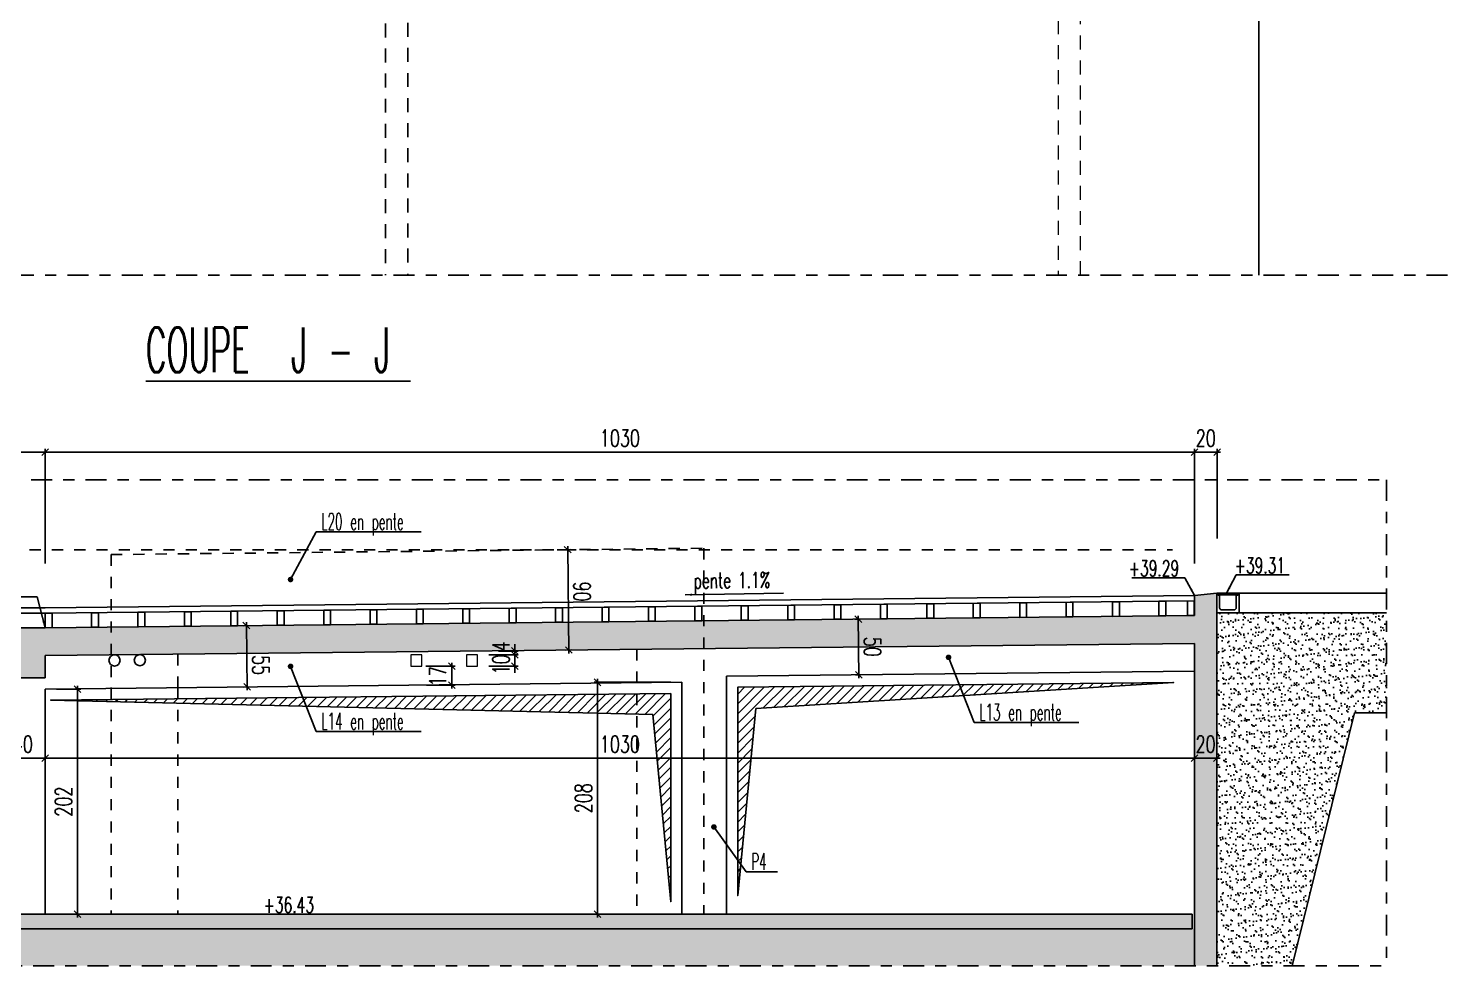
# Model space of a CAD drawing. Extents: x 308 to 787, y -199 to -146.
# Drawn here: x 364.73 to 377.39, y -189.46 to -181.05 of the extents above; entities that cross this region are included whole.
import ezdxf

# ---------------------------------------------------------------- set-up
doc = ezdxf.new("R2010")
doc.units = 0
doc.header["$LTSCALE"] = 0.5
doc.header["$MEASUREMENT"] = 0
for name, pattern in [('AXES2', [1.125, 0.75, -0.125, 0.125, -0.125]), ('CACHE', [0.375, 0.25, -0.125]), ('CONTINU', [0]), ('DISCONTINU', [0.75, 0.5, -0.25]), ('DISCONTINU2', [0.375, 0.25, -0.125])]:
    doc.linetypes.add(name, pattern=pattern)
doc.layers.get('0').update_dxf_attribs({"linetype": 'CONTINUOUS'})
doc.layers.get('DEFPOINTS').update_dxf_attribs({"linetype": 'CONTINUOUS'})
doc.layers.add('00 - RESERVATIONS SPEC Plombier', color=90, linetype='CONTINUOUS', lineweight=20)
for name, color, linetype in [('1_AJSA_Equipement', 233, 'CONTINUOUS'), ('1_AJSA_vue1', 251, 'CONTINUOUS'), ('1_AJSA_vue2', 13, 'CONTINUOUS'), ('_ SERTI RESERVATION', 210, 'CACHE'), ('_ SERTI RESERVATION ENEDIS', 210, 'CONTINU'), ('AXES', 6, 'AXES2'), ('COTATION', 7, 'CONTINUOUS'), ('HABILLAGE', 7, 'CONTINUOUS'), ('MURS', 3, 'CONTINUOUS'), ('POCHAGE', 254, 'CONTINUOUS'), ('RDC', 7, 'DISCONTINU2'), ('REPERE-POUT', 4, 'CONTINUOUS'), ('REPERE-SEM', 4, 'CONTINUOUS')]:
    doc.layers.add(name, color=color, linetype=linetype)
doc.styles.add('ROMANS8', font='romans.shx', dxfattribs={"width": 0.7})
doc.styles.get("Standard").update_dxf_attribs({"font": 'txt.shx'})
doc.dimstyles.new('COT50 cm', dxfattribs={"dimtxt": 0.15, "dimasz": 0.06, "dimexe": 0.03, "dimexo": 0.1, "dimgap": 0.05, "dimtad": 1, "dimdec": 0, "dimlfac": 100, "dimzin": 0, "dimdsep": 46, "dimtxsty": 'ROMANS8', "dimblk1": 'OBLIQUE', "dimblk2": 'OBLIQUE', "dimsah": 1, "dimcen": 0.03, "dimdle": 0.03, "dimclrt": 1, "dimadec": 0, "dimazin": 0, "dimtfac": 1, "dimtdec": 0, "dimtmove": 0, "dimatfit": 3, "dimfxl": 0, "dimtolj": 1, "dimtzin": 0, "dimlwd": -1, "dimlwe": -1, "dimarcsym": 0})

# ---------------------------------------------------------------- blocks, each defined once
blk = doc.blocks.new('_Oblique')
at = {"layer": 'COTATION', "color": 0, "lineweight": -2}
blk.add_line((-0.5, -0.5), (0.5, 0.5), dxfattribs=at)
blk = doc.blocks.new('*D760')
at = {"layer": 'COTATION', "color": 0, "transparency": 16777216}
for p, q in [((358.31, -184.851), (364.91, -184.851)), ((358.34, -185.001), (358.34, -184.821)), ((364.88, -185.851), (364.88, -184.821))]:
    blk.add_line(p, q, dxfattribs=at)
at = {"layer": 'DEFPOINTS', "color": 0, "transparency": 16777216}
for p in [(364.88, -184.851), (358.34, -185.101), (364.88, -186.246)]:
    blk.add_point(p, dxfattribs=at)
at = {"layer": 'COTATION', "color": 0, "transparency": 16777216, "xscale": 0.06, "yscale": 0.06, "zscale": 0.06, "rotation": 180}
blk.add_blockref('_Oblique', (358.34, -184.851), dxfattribs=at)
at = {"layer": 'COTATION', "color": 0, "transparency": 16777216, "xscale": 0.06, "yscale": 0.06, "zscale": 0.06}
blk.add_blockref('_Oblique', (364.88, -184.851), dxfattribs=at)
at = {"layer": 'COTATION', "color": 1, "transparency": 16777216, "insert": (361.61, -184.726), "char_height": 0.15, "attachment_point": 5, "style": 'ROMANS8'}
blk.add_mtext('\\A1;654', dxfattribs=at)
blk = doc.blocks.new('*D761')
at = {"layer": 'COTATION', "color": 0, "transparency": 16777216}
for p, q in [((364.85, -184.851), (375.215, -184.851)), ((364.88, -185.851), (364.88, -184.821)), ((375.185, -185.851), (375.185, -184.821))]:
    blk.add_line(p, q, dxfattribs=at)
at = {"layer": 'DEFPOINTS', "color": 0, "transparency": 16777216}
for p in [(375.185, -184.851), (364.88, -186.246), (375.185, -187.102)]:
    blk.add_point(p, dxfattribs=at)
at = {"layer": 'COTATION', "color": 0, "transparency": 16777216, "xscale": 0.06, "yscale": 0.06, "zscale": 0.06, "rotation": 180}
blk.add_blockref('_Oblique', (364.88, -184.851), dxfattribs=at)
at = {"layer": 'COTATION', "color": 0, "transparency": 16777216, "xscale": 0.06, "yscale": 0.06, "zscale": 0.06}
blk.add_blockref('_Oblique', (375.185, -184.851), dxfattribs=at)
at = {"layer": 'COTATION', "color": 1, "transparency": 16777216, "insert": (370.033, -184.726), "char_height": 0.15, "attachment_point": 5, "style": 'ROMANS8'}
blk.add_mtext('\\A1;1030', dxfattribs=at)
blk = doc.blocks.new('*D762')
at = {"layer": 'COTATION', "color": 0, "transparency": 16777216}
for p, q in [((375.155, -184.851), (375.418, -184.851)), ((375.185, -185.851), (375.185, -184.821)), ((375.388, -185.626), (375.388, -184.821))]:
    blk.add_line(p, q, dxfattribs=at)
at = {"layer": 'DEFPOINTS', "color": 0, "transparency": 16777216}
for p in [(375.388, -184.851), (375.388, -185.726), (375.185, -187.102)]:
    blk.add_point(p, dxfattribs=at)
at = {"layer": 'COTATION', "color": 0, "transparency": 16777216, "xscale": 0.06, "yscale": 0.06, "zscale": 0.06, "rotation": 180}
blk.add_blockref('_Oblique', (375.185, -184.851), dxfattribs=at)
at = {"layer": 'COTATION', "color": 0, "transparency": 16777216, "xscale": 0.06, "yscale": 0.06, "zscale": 0.06}
blk.add_blockref('_Oblique', (375.388, -184.851), dxfattribs=at)
at = {"layer": 'COTATION', "color": 1, "transparency": 16777216, "insert": (375.287, -184.726), "char_height": 0.15, "attachment_point": 5, "style": 'ROMANS8'}
blk.add_mtext('\\A1;20', dxfattribs=at)
blk = doc.blocks.new('*D767')
at = {"layer": 'COTATION', "color": 0, "transparency": 16777216}
for p, q in [((364.48, -187.246), (364.48, -187.626)), ((364.88, -187.259), (364.88, -187.626)), ((364.45, -187.596), (364.91, -187.596))]:
    blk.add_line(p, q, dxfattribs=at)
at = {"layer": 'DEFPOINTS', "color": 0, "transparency": 16777216}
for p in [(364.48, -187.146), (364.88, -187.159), (364.88, -187.596)]:
    blk.add_point(p, dxfattribs=at)
at = {"layer": 'COTATION', "color": 0, "transparency": 16777216, "xscale": 0.06, "yscale": 0.06, "zscale": 0.06, "rotation": 180}
blk.add_blockref('_Oblique', (364.48, -187.596), dxfattribs=at)
at = {"layer": 'COTATION', "color": 0, "transparency": 16777216, "xscale": 0.06, "yscale": 0.06, "zscale": 0.06}
blk.add_blockref('_Oblique', (364.88, -187.596), dxfattribs=at)
at = {"layer": 'COTATION', "color": 1, "transparency": 16777216, "insert": (364.68, -187.471), "char_height": 0.15, "attachment_point": 5, "style": 'ROMANS8'}
blk.add_mtext('\\A1;40', dxfattribs=at)
blk = doc.blocks.new('*D763')
at = {"layer": 'COTATION', "color": 0, "transparency": 16777216}
for p, q in [((364.88, -187.246), (364.88, -187.626)), ((375.185, -187.533), (375.185, -187.626)), ((364.85, -187.596), (375.215, -187.596))]:
    blk.add_line(p, q, dxfattribs=at)
at = {"layer": 'DEFPOINTS', "color": 0, "transparency": 16777216}
for p in [(364.88, -187.146), (375.185, -187.433), (375.185, -187.596)]:
    blk.add_point(p, dxfattribs=at)
at = {"layer": 'COTATION', "color": 0, "transparency": 16777216, "xscale": 0.06, "yscale": 0.06, "zscale": 0.06, "rotation": 180}
blk.add_blockref('_Oblique', (364.88, -187.596), dxfattribs=at)
at = {"layer": 'COTATION', "color": 0, "transparency": 16777216, "xscale": 0.06, "yscale": 0.06, "zscale": 0.06}
blk.add_blockref('_Oblique', (375.185, -187.596), dxfattribs=at)
at = {"layer": 'COTATION', "color": 1, "transparency": 16777216, "insert": (370.033, -187.471), "char_height": 0.15, "attachment_point": 5, "style": 'ROMANS8'}
blk.add_mtext('\\A1;1030', dxfattribs=at)
blk = doc.blocks.new('*D764')
at = {"layer": 'COTATION', "color": 0, "transparency": 16777216}
for p, q in [((375.185, -187.533), (375.185, -187.626)), ((375.385, -187.533), (375.385, -187.626)), ((375.155, -187.596), (375.415, -187.596))]:
    blk.add_line(p, q, dxfattribs=at)
at = {"layer": 'DEFPOINTS', "color": 0, "transparency": 16777216}
for p in [(375.185, -187.433), (375.385, -187.433), (375.385, -187.596)]:
    blk.add_point(p, dxfattribs=at)
at = {"layer": 'COTATION', "color": 0, "transparency": 16777216, "xscale": 0.06, "yscale": 0.06, "zscale": 0.06, "rotation": 180}
blk.add_blockref('_Oblique', (375.185, -187.596), dxfattribs=at)
at = {"layer": 'COTATION', "color": 0, "transparency": 16777216, "xscale": 0.06, "yscale": 0.06, "zscale": 0.06}
blk.add_blockref('_Oblique', (375.385, -187.596), dxfattribs=at)
at = {"layer": 'COTATION', "color": 1, "transparency": 16777216, "insert": (375.285, -187.471), "char_height": 0.15, "attachment_point": 5, "style": 'ROMANS8'}
blk.add_mtext('\\A1;20', dxfattribs=at)
blk = doc.blocks.new('canivox')
h = blk.add_hatch()
h.set_pattern_fill('ANSI31', color=251, scale=0.005, angle=45)
h.set_pattern_definition([(90, (-3346.9268, -1502.030174), (-0.015875, 2e-18), [])])
h.paths.add_polyline_path([(0.184, 0.16), (0.016, 0.16), (0.016, 0.175), (0.184, 0.175)])
at = {"color": 113}
for p, q in [((0.025, 0.156), (0.025, 0.045)), ((0.175, 0.045), (0.175, 0.156)), ((0.045, 0.025), (0.155, 0.025))]:
    blk.add_line(p, q, dxfattribs=at)
for points in [[(0.188, 0.175), (0.2, 0.175), (0.2, 0), (0, 0), (0, 0.175), (0.013, 0.175)], [(0.013, 0.175), (0.013, 0.156), (0.025, 0.156)], [(0.188, 0.175), (0.188, 0.156), (0.175, 0.156)]]:
    blk.add_lwpolyline(points, dxfattribs=at)
at = {"elevation": 0}
blk.add_lwpolyline([(0.184, 0.16), (0.016, 0.16), (0.016, 0.175), (0.184, 0.175)], close=True, dxfattribs=at)
at = {"color": 113}
for centre, start, end in [((0.045, 0.045), 180, 270), ((0.155, 0.045), 270, 0)]:
    blk.add_arc(centre, 0.02, start, end, dxfattribs=at)
blk = doc.blocks.new('A$C78D74200')
at = {"layer": 'RDC'}
for points in [[(4.993, 0.503), (5.054, 0.504), (5.054, 0.634), (4.993, 0.633)], [(5.409, 0.508), (5.47, 0.508), (5.47, 0.639), (5.409, 0.638)], [(5.826, 0.512), (5.887, 0.513), (5.887, 0.643), (5.826, 0.642)], [(6.242, 0.517), (6.303, 0.517), (6.303, 0.647), (6.242, 0.647)], [(6.658, 0.521), (6.719, 0.522), (6.719, 0.652), (6.658, 0.651)], [(7.074, 0.526), (7.135, 0.526), (7.135, 0.656), (7.074, 0.656)], [(7.49, 0.53), (7.551, 0.531), (7.551, 0.661), (7.49, 0.66)], [(7.906, 0.535), (7.967, 0.535), (7.967, 0.665), (7.906, 0.665)], [(8.322, 0.539), (8.383, 0.54), (8.383, 0.67), (8.322, 0.669)], [(8.738, 0.543), (8.799, 0.544), (8.799, 0.674), (8.738, 0.673)], [(9.154, 0.548), (9.215, 0.549), (9.215, 0.679), (9.154, 0.678)], [(9.571, 0.552), (9.632, 0.553), (9.632, 0.683), (9.571, 0.682)], [(9.987, 0.557), (10.048, 0.557), (10.048, 0.687), (9.987, 0.687)], [(10.242, 0.559), (10.303, 0.56), (10.303, 0.69), (10.242, 0.689)], [(0, 0.45), (0.061, 0.451), (0.061, 0.581), (0, 0.58)], [(0.416, 0.454), (0.477, 0.455), (0.477, 0.585), (0.416, 0.584)], [(0.832, 0.459), (0.893, 0.46), (0.893, 0.59), (0.832, 0.589)], [(1.248, 0.463), (1.309, 0.464), (1.309, 0.594), (1.248, 0.593)], [(1.664, 0.468), (1.725, 0.468), (1.725, 0.598), (1.664, 0.598)], [(2.081, 0.472), (2.142, 0.473), (2.142, 0.603), (2.081, 0.602)], [(2.497, 0.477), (2.558, 0.477), (2.558, 0.607), (2.497, 0.607)], [(2.913, 0.481), (2.974, 0.482), (2.974, 0.612), (2.913, 0.611)], [(3.329, 0.486), (3.39, 0.486), (3.39, 0.616), (3.329, 0.616)], [(3.745, 0.49), (3.806, 0.491), (3.806, 0.621), (3.745, 0.62)], [(4.161, 0.494), (4.222, 0.495), (4.222, 0.625), (4.161, 0.624)], [(4.577, 0.499), (4.638, 0.5), (4.638, 0.63), (4.577, 0.629)]]:
    blk.add_lwpolyline(points, close=True, dxfattribs=at)
blk = doc.blocks.new('*D1191')
at = {"layer": 'COTATION', "color": 0, "transparency": 16777216}
for p, q in [((364.98, -186.977), (365.199, -186.977)), ((365.169, -189.026), (365.169, -186.947)), ((364.98, -188.996), (365.199, -188.996))]:
    blk.add_line(p, q, dxfattribs=at)
at = {"layer": 'DEFPOINTS', "color": 0, "transparency": 16777216}
for p in [(364.88, -186.977), (365.169, -186.977), (364.88, -188.996)]:
    blk.add_point(p, dxfattribs=at)
at = {"layer": 'COTATION', "color": 0, "transparency": 16777216, "xscale": 0.06, "yscale": 0.06, "zscale": 0.06}
for p, rotation in [((365.169, -186.977), 90), ((365.169, -188.996), 270)]:
    blk.add_blockref('_Oblique', p, dxfattribs=dict(at, rotation=rotation))
at = {"layer": 'COTATION', "color": 1, "transparency": 16777216, "insert": (365.044, -187.986), "char_height": 0.15, "attachment_point": 5, "rotation": 90, "style": 'ROMANS8'}
blk.add_mtext('\\A1;202', dxfattribs=at)
blk = doc.blocks.new('*D1194')
at = {"layer": 'COTATION', "color": 0, "transparency": 16777216}
for p, q in [((370.49, -186.916), (369.802, -186.916)), ((369.832, -189.026), (369.832, -186.886)), ((369.884, -188.996), (369.802, -188.996))]:
    blk.add_line(p, q, dxfattribs=at)
at = {"layer": 'DEFPOINTS', "color": 0, "transparency": 16777216}
for p in [(369.832, -186.916), (370.59, -186.916), (369.984, -188.996)]:
    blk.add_point(p, dxfattribs=at)
at = {"layer": 'COTATION', "color": 0, "transparency": 16777216, "xscale": 0.06, "yscale": 0.06, "zscale": 0.06}
for p, rotation in [((369.832, -186.916), 90), ((369.832, -188.996), 270)]:
    blk.add_blockref('_Oblique', p, dxfattribs=dict(at, rotation=rotation))
at = {"layer": 'COTATION', "color": 1, "transparency": 16777216, "insert": (369.707, -187.956), "char_height": 0.15, "attachment_point": 5, "rotation": 90, "style": 'ROMANS8'}
blk.add_mtext('\\A1;208', dxfattribs=at)
blk = doc.blocks.new('*D1229')
at = {"layer": 'COTATION', "color": 0, "transparency": 16777216}
for p, q in [((368.292, -186.77), (368.556, -186.77)), ((368.526, -186.971), (368.526, -186.74)), ((368.3, -186.941), (368.556, -186.941))]:
    blk.add_line(p, q, dxfattribs=at)
at = {"layer": 'DEFPOINTS', "color": 0, "transparency": 16777216}
for p in [(368.192, -186.77), (368.526, -186.77), (368.2, -186.941)]:
    blk.add_point(p, dxfattribs=at)
at = {"layer": 'COTATION', "color": 0, "transparency": 16777216, "xscale": 0.06, "yscale": 0.06, "zscale": 0.06}
for p, rotation in [((368.526, -186.77), 90), ((368.526, -186.941), 270)]:
    blk.add_blockref('_Oblique', p, dxfattribs=dict(at, rotation=rotation))
at = {"layer": 'COTATION', "color": 1, "transparency": 16777216, "insert": (368.401, -186.863), "char_height": 0.15, "attachment_point": 5, "rotation": 90, "style": 'ROMANS8'}
blk.add_mtext('\\A1;17', dxfattribs=at)
blk = doc.blocks.new('*D1230')
at = {"layer": 'COTATION', "color": 0, "transparency": 16777216}
for p, q in [((368.858, -186.67), (369.122, -186.67)), ((369.092, -186.67), (369.092, -186.61)), ((369.092, -186.77), (369.092, -186.67)), ((368.858, -186.77), (369.122, -186.77)), ((369.092, -186.77), (369.092, -186.83))]:
    blk.add_line(p, q, dxfattribs=at)
at = {"layer": 'DEFPOINTS', "color": 0, "transparency": 16777216}
for p in [(368.758, -186.67), (369.092, -186.67), (368.758, -186.77)]:
    blk.add_point(p, dxfattribs=at)
at = {"layer": 'COTATION', "color": 0, "transparency": 16777216, "xscale": 0.06, "yscale": 0.06, "zscale": 0.06}
for p, rotation in [((369.092, -186.67), 270), ((369.092, -186.77), 90)]:
    blk.add_blockref('_Oblique', p, dxfattribs=dict(at, rotation=rotation))
at = {"layer": 'COTATION', "color": 1, "transparency": 16777216, "insert": (368.967, -186.756), "char_height": 0.15, "attachment_point": 5, "rotation": 90, "style": 'ROMANS8'}
blk.add_mtext('\\A1;10', dxfattribs=at)
blk = doc.blocks.new('*D1231')
at = {"layer": 'COTATION', "color": 0, "transparency": 16777216}
for p, q in [((368.858, -186.67), (369.122, -186.67)), ((368.945, -186.635), (369.122, -186.635)), ((369.092, -186.635), (369.092, -186.575)), ((369.092, -186.67), (369.092, -186.635)), ((369.092, -186.67), (369.092, -186.73))]:
    blk.add_line(p, q, dxfattribs=at)
at = {"layer": 'DEFPOINTS', "color": 0, "transparency": 16777216}
for p in [(368.758, -186.67), (368.845, -186.635), (369.092, -186.635)]:
    blk.add_point(p, dxfattribs=at)
at = {"layer": 'COTATION', "color": 0, "transparency": 16777216, "xscale": 0.06, "yscale": 0.06, "zscale": 0.06}
for p, rotation in [((369.092, -186.635), 270), ((369.092, -186.67), 90)]:
    blk.add_blockref('_Oblique', p, dxfattribs=dict(at, rotation=rotation))
at = {"layer": 'COTATION', "color": 1, "transparency": 16777216, "insert": (368.967, -186.594), "char_height": 0.15, "attachment_point": 5, "rotation": 90, "style": 'ROMANS8'}
blk.add_mtext('\\A1;4', dxfattribs=at)
blk = doc.blocks.new('*D1315')
at = {"layer": 'COTATION', "color": 0, "transparency": 16777216}
for p, q in [((372.187, -186.348), (372.141, -186.349)), ((372.176, -186.879), (372.17, -186.319)), ((372.192, -186.848), (372.146, -186.849))]:
    blk.add_line(p, q, dxfattribs=at)
at = {"layer": 'DEFPOINTS', "color": 0, "transparency": 16777216}
for p in [(372.171, -186.349), (372.287, -186.347), (372.292, -186.847)]:
    blk.add_point(p, dxfattribs=at)
at = {"layer": 'COTATION', "color": 0, "transparency": 16777216, "xscale": 0.06, "yscale": 0.06, "zscale": 0.06}
for p, rotation in [((372.171, -186.349), 90.61157667488371), ((372.176, -186.849), 270.6115766748837)]:
    blk.add_blockref('_Oblique', p, dxfattribs=dict(at, rotation=rotation))
at = {"layer": 'COTATION', "color": 1, "transparency": 16777216, "insert": (372.298, -186.597), "char_height": 0.15, "attachment_point": 5, "rotation": 270.6116, "style": 'ROMANS8'}
blk.add_mtext('\\A1;50', dxfattribs=at)
blk = doc.blocks.new('*D1316')
at = {"layer": 'COTATION', "color": 0, "transparency": 16777216}
for p, q in [((366.685, -186.407), (366.654, -186.408)), ((366.684, -186.377), (366.69, -186.987)), ((366.691, -186.957), (366.66, -186.958))]:
    blk.add_line(p, q, dxfattribs=at)
at = {"layer": 'DEFPOINTS', "color": 0, "transparency": 16777216}
for p in [(366.785, -186.406), (366.69, -186.957), (366.791, -186.956)]:
    blk.add_point(p, dxfattribs=at)
at = {"layer": 'COTATION', "color": 0, "transparency": 16777216, "xscale": 0.06, "yscale": 0.06, "zscale": 0.06}
for p, rotation in [((366.684, -186.407), 90.6115766748747), ((366.69, -186.957), 270.6115766748747)]:
    blk.add_blockref('_Oblique', p, dxfattribs=dict(at, rotation=rotation))
at = {"layer": 'COTATION', "color": 1, "transparency": 16777216, "insert": (366.813, -186.761), "char_height": 0.15, "attachment_point": 5, "rotation": 270.6116, "style": 'ROMANS8'}
blk.add_mtext('\\A1;55', dxfattribs=at)
blk = doc.blocks.new('*D1432')
at = {"layer": 'COTATION', "color": 0, "transparency": 16777216}
for p, q in [((369.589, -185.726), (369.535, -185.727)), ((369.575, -186.656), (369.565, -185.696)), ((369.598, -186.626), (369.545, -186.627))]:
    blk.add_line(p, q, dxfattribs=at)
at = {"layer": 'DEFPOINTS', "color": 0, "transparency": 16777216}
for p in [(369.565, -185.726), (369.689, -185.725), (369.698, -186.625)]:
    blk.add_point(p, dxfattribs=at)
at = {"layer": 'COTATION', "color": 0, "transparency": 16777216, "xscale": 0.06, "yscale": 0.06, "zscale": 0.06}
for p, rotation in [((369.565, -185.726), 90.61157667488006), ((369.575, -186.626), 270.61157667488)]:
    blk.add_blockref('_Oblique', p, dxfattribs=dict(at, rotation=rotation))
at = {"layer": 'COTATION', "color": 1, "transparency": 16777216, "insert": (369.694, -186.102), "char_height": 0.15, "attachment_point": 5, "rotation": 270.6116, "style": 'ROMANS8'}
blk.add_mtext('\\A1;90', dxfattribs=at)

msp = doc.modelspace()

# ---------------------------------------------------------------- hatches: boundary and pattern name
at = {"layer": '_ SERTI RESERVATION'}
h = msp.add_hatch(dxfattribs=at)
h.set_pattern_fill('ANSI31', color=256, scale=0.5)
h.set_pattern_definition([(45, (0.855935, -24.00807), (-0.044194174, 0.044194174), [])])
h.paths.add_polyline_path([(371.2519, -187.1493), (371.0899, -188.8281), (371.0899, -186.9602), (374.9986, -186.9185)])
h = msp.add_hatch(dxfattribs=at)
h.set_pattern_fill('ANSI31', color=256, scale=0.5)
h.set_pattern_definition([(45, (0.855935, -24.06448), (-0.044194174, 0.044194174), [])])
h.paths.add_polyline_path([(370.328, -187.2057), (370.4899, -188.8846), (370.4899, -187.0166), (364.9281, -187.075)])
at = {"layer": 'HABILLAGE'}
h = msp.add_hatch(dxfattribs=at)
h.set_pattern_fill('AR-SAND', color=256, scale=0.05, style=0)
h.set_pattern_definition([(37.5, (-6.332, 6.999356), (-0.003149668, 0.096341188), [0, -0.076, 0, -0.085, 0, -0.08125]), (7.5, (-6.332, 6.99936), (0.088488835, 0.141107303), [0, -0.041, 0, -0.0685, 0, -0.02625]), (327.5, (-6.3935, 6.999356), (0.155707093, 0.000282953), [0, -0.025, 0, -0.09, 0, -0.1175]), (317.5, (-6.3935, 6.99936), (0.15030633, 0.04388378), [0, -0.0125, 0, -0.059, 0, -0.0675])])
h.paths.add_polyline_path([(376.6208, -187.1892), (376.9083, -187.1892), (376.9083, -186.2915), (375.5851, -186.2915), (375.3851, -186.2915), (375.3851, -189.4582), (376.0624, -189.4582)])
h = msp.add_hatch(dxfattribs=at)
h.set_pattern_fill('AR-SAND', color=256, scale=0.05, style=0)
h.set_pattern_definition([(37.5, (4.27212, -59.059424), (-0.003149668, 0.096341188), [0, -0.076, 0, -0.085, 0, -0.08125]), (7.5, (4.27212, -59.05942), (0.088488835, 0.141107303), [0, -0.041, 0, -0.0685, 0, -0.02625]), (327.5, (4.21062, -59.059424), (0.155707093, 0.000282953), [0, -0.025, 0, -0.09, 0, -0.1175]), (317.5, (4.21062, -59.05942), (0.15030633, 0.04388378), [0, -0.0125, 0, -0.059, 0, -0.0675])])
h.paths.add_polyline_path([(358.3601, -189.4582), (375.1851, -189.4582), (375.1851, -189.1265), (358.3601, -189.1265)])
at = {"layer": 'POCHAGE'}
for points in [[(364.8811, -186.4265), (358.3401, -186.4265), (358.3401, -185.1005), (358.1601, -185.1005), (358.1601, -189.4582), (358.3601, -189.4582), (358.3601, -186.6565), (364.4801, -186.6565), (364.4801, -186.8765), (364.8801, -186.8765), (364.8801, -186.6765), (375.1851, -186.5665), (375.1851, -189.4582), (375.3851, -189.4582), (375.3851, -186.1165), (375.1851, -186.1365), (375.1851, -186.3165)], [(358.3801, -188.9965), (358.3801, -189.1265), (375.1651, -189.1265), (375.1651, -188.9965)]]:
    msp.add_hatch(color=256, dxfattribs=at).paths.add_polyline_path(points)

# ---------------------------------------------------------------- linework, layer by layer
at = {"layer": '00 - RESERVATIONS SPEC Plombier', "color": 100}
for points in [[(368.1576, -186.7704), (368.2576, -186.7704), (368.2576, -186.6704), (368.1576, -186.6704)], [(368.6576, -186.7704), (368.7576, -186.7704), (368.7576, -186.6704), (368.6576, -186.6704)]]:
    msp.add_lwpolyline(points, close=True, dxfattribs=at)
at = {"layer": '1_AJSA_vue1'}
msp.add_lwpolyline([(375.7611, -180.0434), (375.7611, -183.2637)], dxfattribs=at)
at = {"layer": '1_AJSA_vue2', "linetype": 'CACHE'}
for p, q in [((367.933, -179.8814), (367.9328, -183.2637)), ((368.1328, -179.8762), (368.1328, -183.2637))]:
    msp.add_line(p, q, dxfattribs=at)
at = {"layer": '_ SERTI RESERVATION', "linetype": 'ByBlock'}
for points in [[(371.2519, -187.1493), (371.0899, -188.8281), (371.0899, -186.9602), (374.9986, -186.9185)], [(370.328, -187.2057), (370.4899, -188.8846), (370.4899, -187.0166), (364.9281, -187.075)]]:
    msp.add_lwpolyline(points, close=True, dxfattribs=at)
at = {"layer": '_ SERTI RESERVATION ENEDIS'}
for centre in [(365.5016, -186.7199), (365.7287, -186.7174)]:
    msp.add_circle(centre, 0.05, dxfattribs=at)
at = {"layer": 'AXES', "color": 6, "ltscale": 0.5}
for p, q in [((357.9297, -185.1005), (376.9083, -185.1005)), ((376.9083, -185.1005), (376.9083, -189.4582)), ((357.9477, -189.4582), (376.9083, -189.4582))]:
    msp.add_line(p, q, dxfattribs=at)
msp.add_lwpolyline([(331.1666, -181.3169), (349.967, -181.3169), (349.967, -183.2637), (379.6608, -183.2637), (379.6608, -184.2668), (395.072, -184.2668), (395.072, -189.3563)], dxfattribs=at)
at = {"layer": 'HABILLAGE', "color": 1}
for p, q in [((376.0624, -189.4582), (376.6208, -187.1892)), ((376.6208, -187.1892), (376.9083, -187.1892))]:
    msp.add_line(p, q, dxfattribs=at)
at = {"layer": 'MURS'}
for p, q in [((375.1851, -186.1365), (375.3851, -186.1165)), ((375.1851, -186.3165), (375.1851, -186.1365)), ((375.3851, -189.4582), (375.3851, -186.1165)), ((358.3401, -186.4265), (364.8811, -186.4265)), ((364.8811, -186.4265), (375.1851, -186.3165)), ((364.8801, -186.6765), (375.1851, -186.5665)), ((364.8801, -186.8765), (364.8801, -186.6765)), ((375.1851, -189.4582), (375.1851, -186.5665)), ((364.4801, -186.8765), (364.8801, -186.8765)), ((358.3801, -188.9965), (375.1651, -188.9965)), ((375.1651, -189.1265), (375.1651, -188.9965)), ((358.3801, -189.1265), (375.1651, -189.1265))]:
    msp.add_line(p, q, dxfattribs=at)
at = {"layer": 'RDC', "color": 8, "linetype": 'DISCONTINU', "ltscale": 0.2}
for p, q in [((358.3401, -185.7265), (374.9884, -185.7265)), ((365.4702, -185.7701), (370.7851, -185.7134)), ((365.4702, -185.7701), (365.4702, -186.9638)), ((370.7851, -185.7134), (370.7851, -188.9965)), ((366.0702, -186.6638), (366.0702, -186.9638)), ((370.1851, -186.6199), (370.1851, -188.9965)), ((365.4702, -186.9638), (365.4702, -188.9965)), ((366.0702, -186.9638), (366.0702, -188.9965))]:
    msp.add_line(p, q, dxfattribs=at)
at = {"layer": 'RDC', "linetype": 'ByBlock'}
for p, q in [((364.8801, -186.2465), (375.1851, -186.1365)), ((375.3851, -186.1165), (376.9083, -186.1165)), ((361.7275, -186.2465), (364.8801, -186.2465)), ((361.7514, -186.2965), (364.8804, -186.2965)), ((364.8804, -186.2965), (375.1851, -186.1865)), ((375.5851, -186.2915), (376.9083, -186.2915))]:
    msp.add_line(p, q, dxfattribs=at)
at = {"layer": 'RDC', "color": 8, "linetype": 'ByBlock'}
for p, q in [((370.9899, -186.8613), (375.1851, -186.8165)), ((364.8801, -186.9765), (370.5899, -186.9156)), ((370.5899, -186.9156), (370.5899, -188.9965)), ((370.9899, -186.8613), (370.9899, -188.9965)), ((364.8801, -186.9765), (364.8801, -188.9965))]:
    msp.add_line(p, q, dxfattribs=at)
at = {"layer": 'RDC', "linetype": 'CACHE', "lineweight": 15}
for points in [[(374.1642, -183.2637), (374.1642, -179.8763), (369.7328, -179.8763), (369.7328, -168.7856), (368.1328, -168.7865)], [(373.9643, -180.0763), (373.9643, -183.2637)]]:
    msp.add_lwpolyline(points, dxfattribs=at)

# ---------------------------------------------------------------- block references
at = {"layer": '1_AJSA_Equipement'}
msp.add_blockref('canivox', (375.3851, -186.2915), dxfattribs=at)
at = {"layer": 'MURS'}
msp.add_blockref('A$C78D74200', (364.8801, -186.8765), dxfattribs=at)

# ---------------------------------------------------------------- texts
at = {"layer": 'HABILLAGE', "color": 1, "style": 'ROMANS8', "width": 0.65}
for s, p in [('+39.31', (375.5457, -185.938)), ('+39.29', (374.5957, -185.9637)), ('+36.43', (366.8385, -188.9824))]:
    msp.add_text(s, height=0.14, dxfattribs=at).set_placement(p)
msp.add_text('pente 1.1%%%', height=0.14, rotation=0.6084, dxfattribs=at).set_placement((370.6954, -186.0747))
at = {"layer": 'REPERE-POUT', "width": 0.519}
for s, p in [('L20 en pente', (367.3555, -185.5492)), ('L14 en pente', (367.3555, -187.3403)), ('L13 en pente', (373.2556, -187.2591)), ('P4', (371.2117, -188.5986))]:
    msp.add_text(s, height=0.15, dxfattribs=at).set_placement(p)
at = {"layer": 'REPERE-SEM', "color": 4, "width": 0.519}
msp.add_text(' %%UCOUPE  J - J ', height=0.4, dxfattribs=at).set_placement((365.5964, -184.1348))

# ---------------------------------------------------------------- dimensions: what is measured, and where the dimension line sits
at = {"layer": 'COTATION'}
dim = msp.add_linear_dim(base=(364.8801, -184.8507), p1=(358.3401, -185.1005), p2=(364.8801, -186.2465), dimstyle='COT50 cm', dxfattribs=at)
dim.commit()
dim.dimension.update_dxf_attribs({"geometry": '*D760', "text_midpoint": (361.6101, -184.7257)})
for base, p1, p2, picture, middle in [((375.185126, -184.850743), (364.880128, -186.246468), (375.185126, -187.102307), '*D761', (370.032627, -184.725743)), ((364.8801, -187.5957), (364.4801, -187.1459), (364.8801, -187.1586), '*D767', (364.6801, -187.4707)), ((375.185126, -187.59572), (364.880128, -187.145853), (375.185126, -187.432897), '*D763', (370.032627, -187.47072))]:
    dim = msp.add_linear_dim(base=base, p1=p1, p2=p2, dimstyle='COT50 cm', override={"dimtmove": 1}, dxfattribs=at)
    dim.commit()
    dim.dimension.update_dxf_attribs({"geometry": picture, "text_midpoint": middle})
for base, p1, p2, picture, middle in [((375.3879, -184.8507), (375.1851, -187.1023), (375.3879, -185.7265), '*D762', (375.2865, -184.8507)), ((375.3851, -187.5957), (375.1851, -187.4329), (375.3851, -187.4329), '*D764', (375.2851, -187.5957))]:
    dim = msp.add_linear_dim(base=base, p1=p1, p2=p2, dimstyle='COT50 cm', override={"dimtmove": 1}, dxfattribs=at)
    dim.commit()
    dim.dimension.update_dxf_attribs({"geometry": picture, "text_midpoint": middle, "dimtype": 160})
for base, p1, p2, angle, picture, middle, dimtype in [((369.5649, -185.7264), (369.6982, -186.6251), (369.6886, -185.7251), 90.61158, '*D1432', (369.5689, -186.1036), 161), ((369.0916, -186.6351), (368.7576, -186.6704), (368.8448, -186.6351), 90, '*D1231', (369.0916, -186.5935), 160), ((369.0916, -186.6704), (368.7576, -186.7704), (368.7576, -186.6704), 90, '*D1230', (369.0916, -186.7565), 160), ((368.5261, -186.7704), (368.1998, -186.9411), (368.1922, -186.7704), 90, '*D1229', (368.5261, -186.8625), 160)]:
    dim = msp.add_linear_dim(base=base, p1=p1, p2=p2, angle=angle, dimstyle='COT50 cm', override={"dimtmove": 1}, dxfattribs=at)
    dim.commit()
    dim.dimension.update_dxf_attribs({"geometry": picture, "text_midpoint": middle, "dimtype": dimtype})
dim = msp.add_linear_dim(base=(366.6901, -186.9572), p1=(366.7851, -186.4061), p2=(366.791, -186.9561), angle=270.61158, dimstyle='COT50 cm', dxfattribs=at)
dim.commit()
dim.dimension.update_dxf_attribs({"geometry": '*D1316', "text_midpoint": (366.6881, -186.7628), "dimtype": 161})
dim = msp.add_aligned_dim(p1=(372.2923, -186.8474), p2=(372.2869, -186.3474), distance=0.1163, dimstyle='COT50 cm', override={"dimtmove": 1}, dxfattribs=at)
dim.commit()
dim.dimension.update_dxf_attribs({"geometry": '*D1315', "text_midpoint": (372.2983, -186.5973)})
for base, p1, p2, picture, middle in [((369.8319, -186.9156), (369.984, -188.9965), (370.5899, -186.9156), '*D1194', (369.7069, -187.956)), ((365.1693, -186.9765), (364.8801, -188.9965), (364.8801, -186.9765), '*D1191', (365.0443, -187.9865))]:
    dim = msp.add_linear_dim(base=base, p1=p1, p2=p2, angle=90, dimstyle='COT50 cm', override={"dimtmove": 1}, dxfattribs=at)
    dim.commit()
    dim.dimension.update_dxf_attribs({"geometry": picture, "text_midpoint": middle})

# ---------------------------------------------------------------- leaders
msp.add_leader([(370.6197, -186.1309), (371.5017, -186.1166)], dimstyle='COT50 cm', override={"dimgap": 0.05, "dimtad": 0}, dxfattribs=at)
at = {"layer": 'MURS', "color": 1}
for points, override in [([(367.0801, -185.994), (367.3093, -185.5669), (368.2512, -185.5669)], {"dimasz": 0.2, "dimtad": 0, "dimldrblk": 'DOTSMALL', "dimfxl": 10}), ([(375.1851, -186.1365), (375.0999, -185.9778), (374.6244, -185.9778)], {"dimgap": 0.05, "dimtad": 0, "dimfxl": 10, "dimfxlon": 1}), ([(375.474, -186.1164), (375.5605, -185.9521), (376.036, -185.9521)], {"dimgap": 0.05, "dimtad": 0, "dimfxl": 10, "dimfxlon": 1}), ([(364.8792, -186.4265), (364.8073, -186.1481), (364.1336, -186.1481)], {"dimgap": 0.05, "dimtad": 0, "dimfxl": 10, "dimfxlon": 1}), ([(372.9802, -186.6918), (373.2094, -187.2768), (374.1489, -187.2768)], {"dimasz": 0.2, "dimtad": 0, "dimldrblk": 'DOTSMALL', "dimfxl": 10}), ([(367.0801, -186.773), (367.3093, -187.3581), (368.2512, -187.3581)], {"dimasz": 0.2, "dimtad": 0, "dimldrblk": 'DOTSMALL', "dimfxl": 10}), ([(370.8762, -188.2132), (371.1655, -188.6163), (371.4459, -188.6163)], {"dimasz": 0.2, "dimtad": 0, "dimldrblk": 'DOTSMALL', "dimfxl": 10})]:
    msp.add_leader(points, dimstyle='COT50 cm', override=override, dxfattribs=at)

doc.saveas('drawing.dxf')
